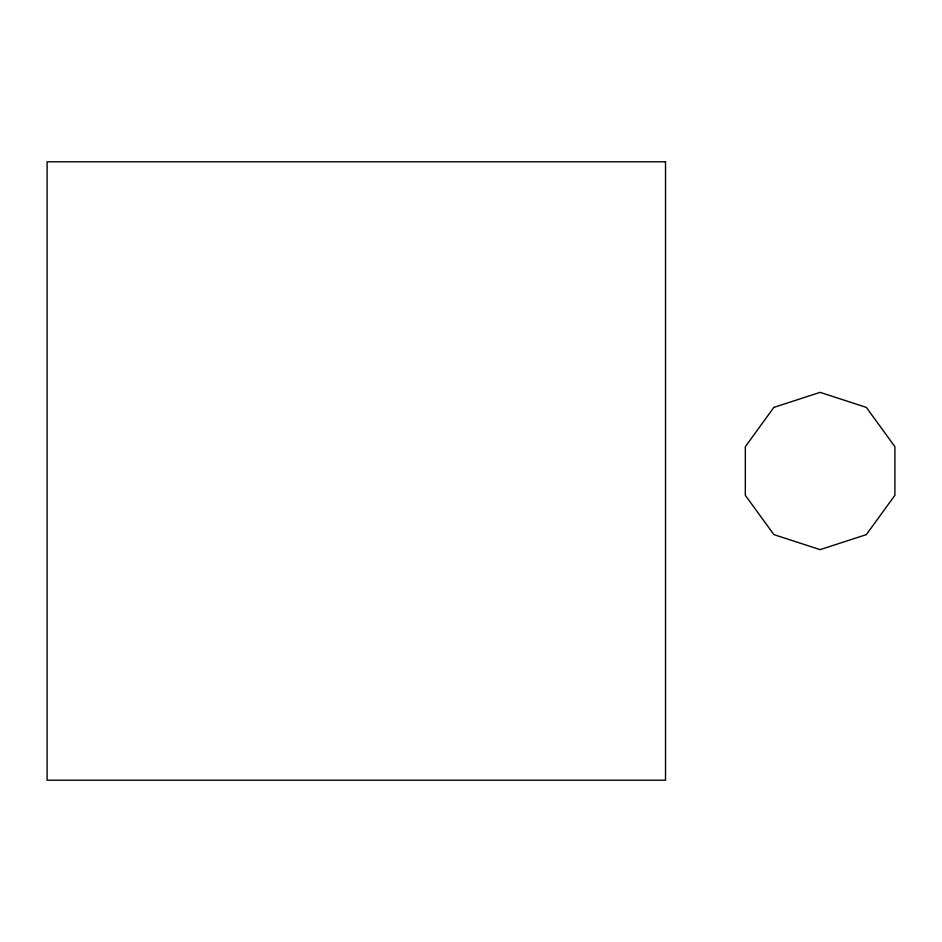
<?xml version="1.0" encoding="UTF-8"?>
<svg xmlns="http://www.w3.org/2000/svg" width="942" height="942" viewBox="0 0 942 942"><rect width="100%" height="100%" fill="white"/><g stroke="black" fill="none" stroke-linecap="round" stroke-linejoin="round"><path stroke-width="1.41" d="M773.888 407.38L745.322 446.696L745.322 495.304L773.888 534.62L820.105 549.633L866.334 534.62L894.9 495.304L894.9 446.696L866.334 407.38L820.105 392.367L773.888 407.38M665.511 161.8L47.1 161.8L47.1 780.2L665.511 780.2L665.511 161.8"/></g></svg>
